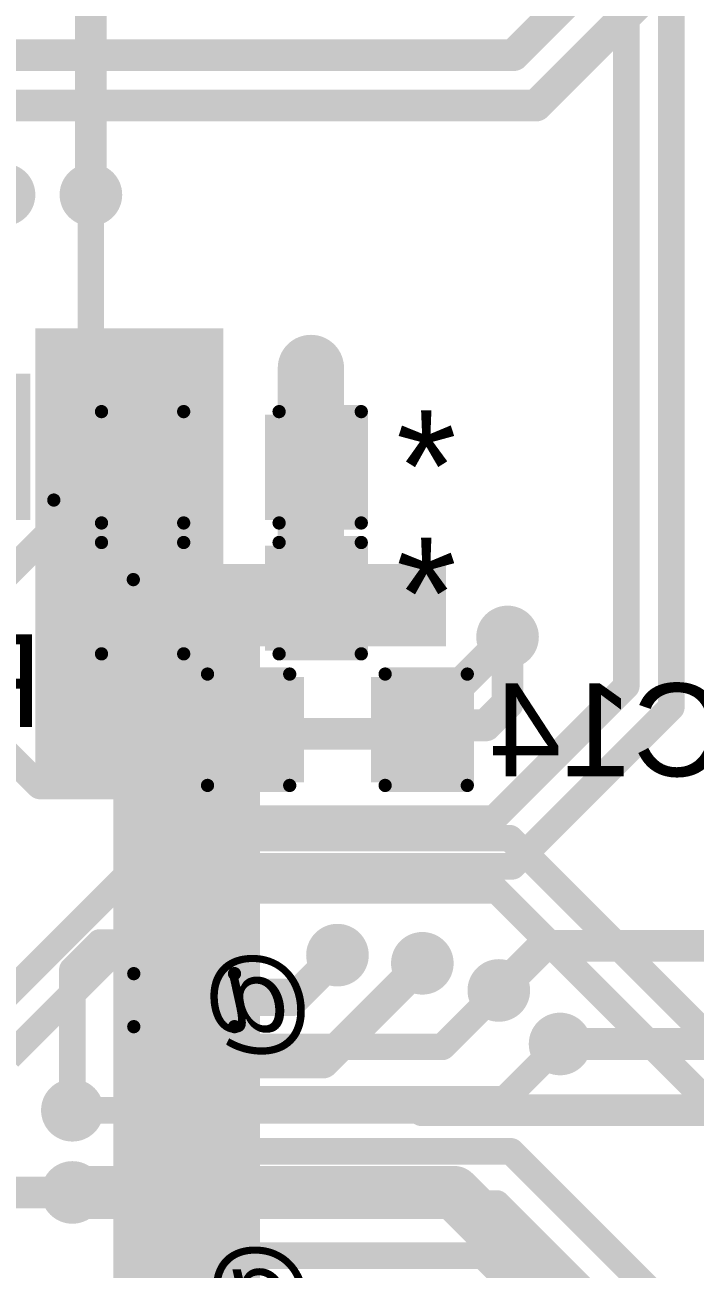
# Model space of a CAD drawing. Header units: millimetres. Extents: x -1.41 to 1.31, y -0.13 to 2.68.
# Drawn here: x 0.2501 to 0.503, y 1.1311 to 1.6004 of the extents above; entities that cross this region are included whole.
import ezdxf

# ---------------------------------------------------------------- set-up
doc = ezdxf.new("R2010")
doc.units = ezdxf.units.MM
doc.header["$MEASUREMENT"] = 0
for name, color, linetype in [('BottomLayer', 5, 'Continuous'), ('BottomOverlay', 54, 'Continuous'), ('BottomPaste', 16, 'Continuous'), ('BottomSolder', 6, 'Continuous'), ('Mechanical2', 216, 'Continuous'), ('TopLayer', 1, 'Continuous'), ('TopOverlay', 2, 'Continuous'), ('TopPaste', 8, 'Continuous'), ('TopSolder', 216, 'Continuous'), ('ViaHoleLayer', 16, 'Continuous')]:
    doc.layers.add(name, color=color, linetype=linetype)
doc.styles.add('Arial', font='', dxfattribs={"height": 0.2})
doc.styles.get('Arial').set_extended_font_data('Arial')

# ---------------------------------------------------------------- blocks, each defined once
blk = doc.blocks.new('LQFP_100_6')
at = {"layer": 'TopLayer'}
for points in [[(0.2815, 0.24213), (0.32874, 0.24213), (0.32874, 0.23031), (0.2815, 0.23031)], [(0.2815, 0.22244), (0.32874, 0.22244), (0.32874, 0.21063), (0.2815, 0.21063)], [(0.2815, 0.20276), (0.32874, 0.20276), (0.32874, 0.19094), (0.2815, 0.19094)], [(0.2815, 0.18307), (0.32874, 0.18307), (0.32874, 0.17126), (0.2815, 0.17126)], [(0.2815, 0.16339), (0.32874, 0.16339), (0.32874, 0.15157), (0.2815, 0.15157)], [(0.2815, 0.1437), (0.32874, 0.1437), (0.32874, 0.13189), (0.2815, 0.13189)], [(0.2815, 0.12402), (0.32874, 0.12402), (0.32874, 0.1122), (0.2815, 0.1122)], [(0.2815, 0.10433), (0.32874, 0.10433), (0.32874, 0.09252), (0.2815, 0.09252)], [(0.2815, 0.08465), (0.32874, 0.08465), (0.32874, 0.07283), (0.2815, 0.07283)], [(0.2815, 0.06496), (0.32874, 0.06496), (0.32874, 0.05315), (0.2815, 0.05315)], [(0.2815, 0.04528), (0.32874, 0.04528), (0.32874, 0.03346), (0.2815, 0.03346)], [(0.2815, 0.02559), (0.32874, 0.02559), (0.32874, 0.01378), (0.2815, 0.01378)], [(0.2815, 0.00591), (0.32874, 0.00591), (0.32874, -0.00591), (0.2815, -0.00591)]]:
    blk.add_hatch(color=1, dxfattribs=at).paths.add_polyline_path(points)
at = {"layer": 'TopPaste'}
for points in [[(0.2815, 0.24213), (0.32874, 0.24213), (0.32874, 0.23031), (0.2815, 0.23031)], [(0.2815, 0.22244), (0.32874, 0.22244), (0.32874, 0.21063), (0.2815, 0.21063)], [(0.2815, 0.20276), (0.32874, 0.20276), (0.32874, 0.19094), (0.2815, 0.19094)], [(0.2815, 0.18307), (0.32874, 0.18307), (0.32874, 0.17126), (0.2815, 0.17126)], [(0.2815, 0.16339), (0.32874, 0.16339), (0.32874, 0.15157), (0.2815, 0.15157)], [(0.2815, 0.1437), (0.32874, 0.1437), (0.32874, 0.13189), (0.2815, 0.13189)], [(0.2815, 0.12402), (0.32874, 0.12402), (0.32874, 0.1122), (0.2815, 0.1122)], [(0.2815, 0.10433), (0.32874, 0.10433), (0.32874, 0.09252), (0.2815, 0.09252)], [(0.2815, 0.08465), (0.32874, 0.08465), (0.32874, 0.07283), (0.2815, 0.07283)], [(0.2815, 0.06496), (0.32874, 0.06496), (0.32874, 0.05315), (0.2815, 0.05315)], [(0.2815, 0.04528), (0.32874, 0.04528), (0.32874, 0.03346), (0.2815, 0.03346)], [(0.2815, 0.02559), (0.32874, 0.02559), (0.32874, 0.01378), (0.2815, 0.01378)], [(0.2815, 0.00591), (0.32874, 0.00591), (0.32874, -0.00591), (0.2815, -0.00591)]]:
    blk.add_hatch(color=8, dxfattribs=at).paths.add_polyline_path(points)
at = {"layer": 'TopSolder'}
for points in [[(0.22631, 0.2775), (0.22631, 0.33274), (0.24613, 0.33274), (0.24613, 0.2775)], [(0.2775, 0.24613), (0.33274, 0.24613), (0.33274, 0.22631), (0.2775, 0.22631)], [(0.2775, 0.22644), (0.33274, 0.22644), (0.33274, 0.20663), (0.2775, 0.20663)], [(0.2775, 0.20676), (0.33274, 0.20676), (0.33274, 0.18694), (0.2775, 0.18694)], [(0.2775, 0.18707), (0.33274, 0.18707), (0.33274, 0.16726), (0.2775, 0.16726)], [(0.2775, 0.16739), (0.33274, 0.16739), (0.33274, 0.14757), (0.2775, 0.14757)], [(0.2775, 0.1477), (0.33274, 0.1477), (0.33274, 0.12789), (0.2775, 0.12789)], [(0.2775, 0.12802), (0.33274, 0.12802), (0.33274, 0.1082), (0.2775, 0.1082)], [(0.2775, 0.10833), (0.33274, 0.10833), (0.33274, 0.08852), (0.2775, 0.08852)], [(0.2775, 0.08865), (0.33274, 0.08865), (0.33274, 0.06883), (0.2775, 0.06883)], [(0.2775, 0.06896), (0.33274, 0.06896), (0.33274, 0.04915), (0.2775, 0.04915)], [(0.2775, 0.04928), (0.33274, 0.04928), (0.33274, 0.02946), (0.2775, 0.02946)], [(0.2775, 0.02959), (0.33274, 0.02959), (0.33274, 0.00978), (0.2775, 0.00978)], [(0.2775, 0.00991), (0.33274, 0.00991), (0.33274, -0.00991), (0.2775, -0.00991)]]:
    blk.add_hatch(color=216, dxfattribs=at).paths.add_polyline_path(points)
at = {"layer": 'TopOverlay', "const_width": 0.005}
blk.add_lwpolyline([(0.255, 0.285), (0.285, 0.255)], dxfattribs=at)
at = {"layer": 'TopOverlay', "const_width": 0.0025}
for points in [[(0.25375, 0.285, 1), (0.25625, 0.285, 1)], [(0.28375, 0.255, 1), (0.28625, 0.255, 1)]]:
    blk.add_lwpolyline(points, format="xyb", close=True, dxfattribs=at)
blk = doc.blocks.new('R___0201_B_45')
at = {"layer": 'BottomLayer'}
for points in [[(-0.01614, 0.00728), (-0.00551, 0.00728), (-0.00551, -0.00728), (-0.01614, -0.00728)], [(0.00551, 0.00728), (0.01614, 0.00728), (0.01614, -0.00728), (0.00551, -0.00728)]]:
    blk.add_hatch(color=5, dxfattribs=at).paths.add_polyline_path(points)
at = {"layer": 'BottomPaste'}
for points in [[(-0.01614, 0.00728), (-0.00551, 0.00728), (-0.00551, -0.00728), (-0.01614, -0.00728)], [(0.00551, 0.00728), (0.01614, 0.00728), (0.01614, -0.00728), (0.00551, -0.00728)]]:
    blk.add_hatch(color=16, dxfattribs=at).paths.add_polyline_path(points)
at = {"layer": 'BottomSolder'}
for points in [[(-0.02014, 0.01128), (-0.00151, 0.01128), (-0.00151, -0.01128), (-0.02014, -0.01128)], [(0.00151, 0.01128), (0.02014, 0.01128), (0.02014, -0.01128), (0.00151, -0.01128)]]:
    blk.add_hatch(color=6, dxfattribs=at).paths.add_polyline_path(points)
at = {"layer": 'BottomOverlay', "const_width": 0.005}
for points in [[(-0.019, 0.01), (0.019, 0.01)], [(-0.019, -0.01), (-0.019, 0.01)], [(0.019, -0.01), (0.019, 0.01)], [(-0.019, -0.01), (0.019, -0.01)]]:
    blk.add_lwpolyline(points, dxfattribs=at)
at = {"layer": 'BottomOverlay', "const_width": 0.0025}
for points in [[(-0.02025, 0.01, 1), (-0.01775, 0.01, 1)], [(-0.02025, 0.01, 1), (-0.01775, 0.01, 1)], [(0.01775, 0.01, 1), (0.02025, 0.01, 1)], [(0.01775, 0.01, 1), (0.02025, 0.01, 1)], [(-0.02025, -0.01, 1), (-0.01775, -0.01, 1)], [(-0.02025, -0.01, 1), (-0.01775, -0.01, 1)], [(0.01775, -0.01, 1), (0.02025, -0.01, 1)], [(0.01775, -0.01, 1), (0.02025, -0.01, 1)]]:
    blk.add_lwpolyline(points, format="xyb", close=True, dxfattribs=at)
blk = doc.blocks.new('C___0603_B_91')
at = {"layer": 'BottomLayer'}
for points in [[(-0.045, -0.0175), (-0.045, 0.0175), (-0.015, 0.0175), (-0.015, -0.0175)], [(0.015, -0.0175), (0.015, 0.0175), (0.045, 0.0175), (0.045, -0.0175)]]:
    blk.add_hatch(color=5, dxfattribs=at).paths.add_polyline_path(points)
at = {"layer": 'BottomPaste'}
for points in [[(-0.045, -0.0175), (-0.045, 0.0175), (-0.015, 0.0175), (-0.015, -0.0175)], [(0.015, -0.0175), (0.015, 0.0175), (0.045, 0.0175), (0.045, -0.0175)]]:
    blk.add_hatch(color=16, dxfattribs=at).paths.add_polyline_path(points)
at = {"layer": 'BottomSolder'}
for points in [[(-0.04736, -0.01986), (-0.04736, 0.01986), (-0.01264, 0.01986), (-0.01264, -0.01986)], [(0.01264, -0.01986), (0.01264, 0.01986), (0.04736, 0.01986), (0.04736, -0.01986)]]:
    blk.add_hatch(color=6, dxfattribs=at).paths.add_polyline_path(points)
at = {"layer": 'BottomOverlay', "const_width": 0.005}
for points in [[(-0.049, 0.021), (-0.018, 0.021)], [(-0.049, -0.021), (-0.049, 0.021)], [(0.018, 0.021), (0.049, 0.021)], [(0.049, -0.021), (0.049, 0.021)], [(-0.049, -0.021), (-0.018, -0.021)], [(0.018, -0.021), (0.049, -0.021)]]:
    blk.add_lwpolyline(points, dxfattribs=at)
at = {"layer": 'BottomOverlay', "const_width": 0.0025}
for points in [[(-0.05025, 0.021, 1), (-0.04775, 0.021, 1)], [(-0.05025, 0.021, 1), (-0.04775, 0.021, 1)], [(-0.01925, 0.021, 1), (-0.01675, 0.021, 1)], [(0.01675, 0.021, 1), (0.01925, 0.021, 1)], [(0.04775, 0.021, 1), (0.05025, 0.021, 1)], [(0.04775, 0.021, 1), (0.05025, 0.021, 1)], [(-0.05025, -0.021, 1), (-0.04775, -0.021, 1)], [(-0.05025, -0.021, 1), (-0.04775, -0.021, 1)], [(-0.01925, -0.021, 1), (-0.01675, -0.021, 1)], [(0.01675, -0.021, 1), (0.01925, -0.021, 1)], [(0.04775, -0.021, 1), (0.05025, -0.021, 1)], [(0.04775, -0.021, 1), (0.05025, -0.021, 1)]]:
    blk.add_lwpolyline(points, format="xyb", close=True, dxfattribs=at)
blk = doc.blocks.new('C__0603_B_95')
at = {"layer": 'BottomLayer'}
for points in [[(-0.045, -0.0175), (-0.045, 0.0175), (-0.015, 0.0175), (-0.015, -0.0175)], [(0.015, -0.0175), (0.015, 0.0175), (0.045, 0.0175), (0.045, -0.0175)]]:
    blk.add_hatch(color=5, dxfattribs=at).paths.add_polyline_path(points)
at = {"layer": 'BottomPaste'}
for points in [[(-0.045, -0.0175), (-0.045, 0.0175), (-0.015, 0.0175), (-0.015, -0.0175)], [(0.015, -0.0175), (0.015, 0.0175), (0.045, 0.0175), (0.045, -0.0175)]]:
    blk.add_hatch(color=16, dxfattribs=at).paths.add_polyline_path(points)
at = {"layer": 'BottomSolder'}
for points in [[(-0.04736, -0.01986), (-0.04736, 0.01986), (-0.01264, 0.01986), (-0.01264, -0.01986)], [(0.01264, -0.01986), (0.01264, 0.01986), (0.04736, 0.01986), (0.04736, -0.01986)]]:
    blk.add_hatch(color=6, dxfattribs=at).paths.add_polyline_path(points)
at = {"layer": 'BottomOverlay', "const_width": 0.005}
for points in [[(-0.049, 0.021), (-0.049, -0.021)], [(-0.018, 0.021), (-0.049, 0.021)], [(0.049, 0.021), (0.018, 0.021)], [(0.049, 0.021), (0.049, -0.021)], [(-0.018, -0.021), (-0.049, -0.021)], [(0.049, -0.021), (0.018, -0.021)]]:
    blk.add_lwpolyline(points, dxfattribs=at)
at = {"layer": 'BottomOverlay', "const_width": 0.0025}
for points in [[(-0.05025, 0.021, 1), (-0.04775, 0.021, 1)], [(-0.05025, 0.021, 1), (-0.04775, 0.021, 1)], [(-0.01925, 0.021, 1), (-0.01675, 0.021, 1)], [(0.01675, 0.021, 1), (0.01925, 0.021, 1)], [(0.04775, 0.021, 1), (0.05025, 0.021, 1)], [(0.04775, 0.021, 1), (0.05025, 0.021, 1)], [(-0.05025, -0.021, 1), (-0.04775, -0.021, 1)], [(-0.05025, -0.021, 1), (-0.04775, -0.021, 1)], [(-0.01925, -0.021, 1), (-0.01675, -0.021, 1)], [(0.01675, -0.021, 1), (0.01925, -0.021, 1)], [(0.04775, -0.021, 1), (0.05025, -0.021, 1)], [(0.04775, -0.021, 1), (0.05025, -0.021, 1)]]:
    blk.add_lwpolyline(points, format="xyb", close=True, dxfattribs=at)
blk = doc.blocks.new('C__0603_B_101')
at = {"layer": 'BottomLayer'}
for points in [[(-0.045, -0.0175), (-0.045, 0.0175), (-0.015, 0.0175), (-0.015, -0.0175)], [(0.015, -0.0175), (0.015, 0.0175), (0.045, 0.0175), (0.045, -0.0175)]]:
    blk.add_hatch(color=5, dxfattribs=at).paths.add_polyline_path(points)
at = {"layer": 'BottomPaste'}
for points in [[(-0.045, -0.0175), (-0.045, 0.0175), (-0.015, 0.0175), (-0.015, -0.0175)], [(0.015, -0.0175), (0.015, 0.0175), (0.045, 0.0175), (0.045, -0.0175)]]:
    blk.add_hatch(color=16, dxfattribs=at).paths.add_polyline_path(points)
at = {"layer": 'BottomSolder'}
for points in [[(-0.04736, -0.01986), (-0.04736, 0.01986), (-0.01264, 0.01986), (-0.01264, -0.01986)], [(0.01264, -0.01986), (0.01264, 0.01986), (0.04736, 0.01986), (0.04736, -0.01986)]]:
    blk.add_hatch(color=6, dxfattribs=at).paths.add_polyline_path(points)
at = {"layer": 'BottomOverlay', "const_width": 0.005}
for points in [[(-0.049, 0.021), (-0.049, -0.021)], [(-0.018, 0.021), (-0.049, 0.021)], [(0.049, 0.021), (0.018, 0.021)], [(0.049, 0.021), (0.049, -0.021)], [(-0.018, -0.021), (-0.049, -0.021)], [(0.049, -0.021), (0.018, -0.021)]]:
    blk.add_lwpolyline(points, dxfattribs=at)
at = {"layer": 'BottomOverlay', "const_width": 0.0025}
for points in [[(-0.05025, 0.021, 1), (-0.04775, 0.021, 1)], [(-0.05025, 0.021, 1), (-0.04775, 0.021, 1)], [(-0.01925, 0.021, 1), (-0.01675, 0.021, 1)], [(0.01675, 0.021, 1), (0.01925, 0.021, 1)], [(0.04775, 0.021, 1), (0.05025, 0.021, 1)], [(0.04775, 0.021, 1), (0.05025, 0.021, 1)], [(-0.05025, -0.021, 1), (-0.04775, -0.021, 1)], [(-0.05025, -0.021, 1), (-0.04775, -0.021, 1)], [(-0.01925, -0.021, 1), (-0.01675, -0.021, 1)], [(0.01675, -0.021, 1), (0.01925, -0.021, 1)], [(0.04775, -0.021, 1), (0.05025, -0.021, 1)], [(0.04775, -0.021, 1), (0.05025, -0.021, 1)]]:
    blk.add_lwpolyline(points, format="xyb", close=True, dxfattribs=at)

msp = doc.modelspace()

# ---------------------------------------------------------------- hatches: boundary and pattern name
at = {"layer": 'BottomLayer'}
h = msp.add_hatch(color=5, dxfattribs=at)
edge = h.paths.add_edge_path()
edge.add_arc((0.24222, 1.53633), 0.01181, 0, 360)
h = msp.add_hatch(color=5, dxfattribs=at)
edge = h.paths.add_edge_path()
edge.add_arc((0.275, 1.53633), 0.01181, 0, 360)
for points in [[(0.254, 1.31653), (0.325, 1.31653), (0.325, 1.486), (0.254, 1.486)], [(0.274, 1.31653), (0.325, 1.31653), (0.325, 1.45553), (0.274, 1.45553)], [(0.314, 1.224), (0.329, 1.224), (0.329, 1.241), (0.314, 1.241)]]:
    msp.add_hatch(color=5, dxfattribs=at).paths.add_polyline_path(points)
h = msp.add_hatch(color=5, dxfattribs=at)
edge = h.paths.add_edge_path()
edge.add_arc((0.302, 1.471), 0.01181, 0, 360)
h = msp.add_hatch(color=5, dxfattribs=at)
edge = h.paths.add_edge_path()
edge.add_arc((0.358, 1.471), 0.01181, 0, 360)
h = msp.add_hatch(color=5, dxfattribs=at)
edge = h.paths.add_edge_path()
edge.add_arc((0.394, 1.38353), 0.01181, 0, 360)
h = msp.add_hatch(color=5, dxfattribs=at)
edge = h.paths.add_edge_path()
edge.add_arc((0.266, 1.382), 0.01181, 0, 360)
h = msp.add_hatch(color=5, dxfattribs=at)
edge = h.paths.add_edge_path()
edge.add_arc((0.43219, 1.36953), 0.01181, 0, 360)
h = msp.add_hatch(color=5, dxfattribs=at)
edge = h.paths.add_edge_path()
edge.add_arc((0.266, 1.33853), 0.01181, 0, 360)
h = msp.add_hatch(color=5, dxfattribs=at)
edge = h.paths.add_edge_path()
edge.add_arc((0.36802, 1.24951), 0.01181, 0, 360)
h = msp.add_hatch(color=5, dxfattribs=at)
edge = h.paths.add_edge_path()
edge.add_arc((0.40004, 1.24643), 0.01181, 0, 360)
h = msp.add_hatch(color=5, dxfattribs=at)
edge = h.paths.add_edge_path()
edge.add_arc((0.42889, 1.23619), 0.01181, 0, 360)
h = msp.add_hatch(color=5, dxfattribs=at)
edge = h.paths.add_edge_path()
edge.add_arc((0.452, 1.216), 0.01181, 0, 360)
h = msp.add_hatch(color=5, dxfattribs=at)
edge = h.paths.add_edge_path()
edge.add_arc((0.268, 1.191), 0.01181, 0, 360)
h = msp.add_hatch(color=5, dxfattribs=at)
edge = h.paths.add_edge_path()
edge.add_arc((0.268, 1.16), 0.01181, 0, 360)
at = {"layer": 'TopLayer'}
h = msp.add_hatch(color=1, dxfattribs=at)
edge = h.paths.add_edge_path()
edge.add_arc((0.24222, 1.53633), 0.01181, 0, 360)
h = msp.add_hatch(color=1, dxfattribs=at)
edge = h.paths.add_edge_path()
edge.add_arc((0.275, 1.53633), 0.01181, 0, 360)
h = msp.add_hatch(color=1, dxfattribs=at)
edge = h.paths.add_edge_path()
edge.add_arc((0.302, 1.471), 0.01181, 0, 360)
h = msp.add_hatch(color=1, dxfattribs=at)
edge = h.paths.add_edge_path()
edge.add_arc((0.358, 1.471), 0.01181, 0, 360)
msp.add_hatch(color=1, dxfattribs=at).paths.add_polyline_path([(0.286, 1.366), (0.409, 1.366), (0.409, 1.397), (0.286, 1.397)])
h = msp.add_hatch(color=1, dxfattribs=at)
edge = h.paths.add_edge_path()
edge.add_arc((0.394, 1.38353), 0.01181, 0, 360)
h = msp.add_hatch(color=1, dxfattribs=at)
edge = h.paths.add_edge_path()
edge.add_arc((0.266, 1.382), 0.01181, 0, 360)
h = msp.add_hatch(color=1, dxfattribs=at)
edge = h.paths.add_edge_path()
edge.add_arc((0.43219, 1.36953), 0.01181, 0, 360)
h = msp.add_hatch(color=1, dxfattribs=at)
edge = h.paths.add_edge_path()
edge.add_arc((0.266, 1.33853), 0.01181, 0, 360)
h = msp.add_hatch(color=1, dxfattribs=at)
edge = h.paths.add_edge_path()
edge.add_arc((0.36802, 1.24951), 0.01181, 0, 360)
h = msp.add_hatch(color=1, dxfattribs=at)
edge = h.paths.add_edge_path()
edge.add_arc((0.40004, 1.24643), 0.01181, 0, 360)
h = msp.add_hatch(color=1, dxfattribs=at)
edge = h.paths.add_edge_path()
edge.add_arc((0.42889, 1.23619), 0.01181, 0, 360)
h = msp.add_hatch(color=1, dxfattribs=at)
edge = h.paths.add_edge_path()
edge.add_arc((0.452, 1.216), 0.01181, 0, 360)
h = msp.add_hatch(color=1, dxfattribs=at)
edge = h.paths.add_edge_path()
edge.add_arc((0.268, 1.191), 0.01181, 0, 360)
h = msp.add_hatch(color=1, dxfattribs=at)
edge = h.paths.add_edge_path()
edge.add_arc((0.268, 1.16), 0.01181, 0, 360)
at = {"layer": 'ViaHoleLayer'}
h = msp.add_hatch(color=16, dxfattribs=at)
edge = h.paths.add_edge_path()
edge.add_arc((0.275, 1.53633), 0.00591, 0, 360)
h = msp.add_hatch(color=16, dxfattribs=at)
edge = h.paths.add_edge_path()
edge.add_arc((0.302, 1.471), 0.00591, 0, 360)
h = msp.add_hatch(color=16, dxfattribs=at)
edge = h.paths.add_edge_path()
edge.add_arc((0.358, 1.471), 0.00591, 0, 360)
h = msp.add_hatch(color=16, dxfattribs=at)
edge = h.paths.add_edge_path()
edge.add_arc((0.394, 1.38353), 0.00591, 0, 360)
h = msp.add_hatch(color=16, dxfattribs=at)
edge = h.paths.add_edge_path()
edge.add_arc((0.266, 1.382), 0.00591, 0, 360)
h = msp.add_hatch(color=16, dxfattribs=at)
edge = h.paths.add_edge_path()
edge.add_arc((0.43219, 1.36953), 0.00591, 0, 360)
h = msp.add_hatch(color=16, dxfattribs=at)
edge = h.paths.add_edge_path()
edge.add_arc((0.266, 1.33853), 0.00591, 0, 360)
h = msp.add_hatch(color=16, dxfattribs=at)
edge = h.paths.add_edge_path()
edge.add_arc((0.36802, 1.24951), 0.00591, 0, 360)
h = msp.add_hatch(color=16, dxfattribs=at)
edge = h.paths.add_edge_path()
edge.add_arc((0.40004, 1.24643), 0.00591, 0, 360)
h = msp.add_hatch(color=16, dxfattribs=at)
edge = h.paths.add_edge_path()
edge.add_arc((0.42889, 1.23619), 0.00591, 0, 360)
h = msp.add_hatch(color=16, dxfattribs=at)
edge = h.paths.add_edge_path()
edge.add_arc((0.452, 1.216), 0.00591, 0, 360)
h = msp.add_hatch(color=16, dxfattribs=at)
edge = h.paths.add_edge_path()
edge.add_arc((0.268, 1.191), 0.00591, 0, 360)
h = msp.add_hatch(color=16, dxfattribs=at)
edge = h.paths.add_edge_path()
edge.add_arc((0.268, 1.16), 0.00591, 0, 360)

# ---------------------------------------------------------------- linework, layer by layer
at = {"layer": 'BottomLayer'}
for points, const_width in [([(0.494, 1.343), (0.494, 2.13472)], 0.01), ([(0.477, 1.351), (0.477, 2.00672)], 0.01), ([(0.275, 1.53633), (0.275, 1.75022)], 0.012), ([(0.302, 1.42953), (0.302, 1.471)], 0.025), ([(0.358, 1.43453), (0.358, 1.471)], 0.025), ([(0.358, 1.43353), (0.359, 1.43453)], 0.025), ([(0.358, 1.38416), (0.358, 1.43353)], 0.025), ([(0.298, 1.42553), (0.302, 1.42953)], 0.025), ([(0.28961, 1.42514), (0.298, 1.43353)], 0.012), ([(0.298, 1.38416), (0.298, 1.42553)], 0.025), ([(0.298, 1.38116), (0.298, 1.38416)], 0.025), ([(0.36163, 1.38353), (0.394, 1.38353)], 0.025), ([(0.43219, 1.3444), (0.43219, 1.36953)], 0.012), ([(0.427, 1.301), (0.477, 1.351)], 0.01), ([(0.42397, 1.33618), (0.43219, 1.3444)], 0.012), ([(0.434, 1.283), (0.494, 1.343)], 0.01), ([(0.398, 1.33453), (0.39965, 1.33618)], 0.012), ([(0.39965, 1.33618), (0.42397, 1.33618)], 0.012), ([(0.227, 1.21804), (0.30996, 1.301)], 0.01), ([(0.30996, 1.301), (0.427, 1.301)], 0.01), ([(0.244, 1.211), (0.316, 1.283)], 0.01), ([(0.316, 1.283), (0.434, 1.283)], 0.01), ([(0.42889, 1.23619), (0.44571, 1.253)], 0.012), ([(0.44571, 1.253), (0.683, 1.253)], 0.012), ([(0.35104, 1.23253), (0.36802, 1.24951)], 0.012), ([(0.3626, 1.209), (0.40004, 1.24643)], 0.012), ([(0.29935, 1.21603), (0.29935, 1.23253)], 0.012), ([(0.321, 1.23253), (0.35104, 1.23253)], 0.012), ([(0.29935, 1.21603), (0.30638, 1.209)], 0.012), ([(0.452, 1.216), (0.66, 1.216)], 0.012), ([(0.30638, 1.209), (0.3626, 1.209)], 0.012), ([(0.4, 1.191), (0.612, 1.191)], 0.012), ([(0.268, 1.191), (0.4, 1.191)], 0.01), ([(0.268, 1.16), (0.412, 1.16)], 0.02), ([(0.412, 1.16), (0.55881, 1.01319)], 0.02)]:
    msp.add_lwpolyline(points, dxfattribs=dict(at, const_width=const_width))
for points, const_width in [([(0.272, 1.53633, 1), (0.278, 1.53633, 1)], 0.006), ([(0.29575, 1.471, 1), (0.30825, 1.471, 1)], 0.0125), ([(0.35175, 1.471, 1), (0.36425, 1.471, 1)], 0.0125), ([(0.35175, 1.43453, 1), (0.36425, 1.43453, 1)], 0.0125), ([(0.35175, 1.43353, 1), (0.36425, 1.43353, 1)], 0.0125), ([(0.35175, 1.43353, 1), (0.36425, 1.43353, 1)], 0.0125), ([(0.35275, 1.43453, 1), (0.36525, 1.43453, 1)], 0.0125), ([(0.29575, 1.42953, 1), (0.30825, 1.42953, 1)], 0.0125), ([(0.29575, 1.42953, 1), (0.30825, 1.42953, 1)], 0.0125), ([(0.29175, 1.42553, 1), (0.30425, 1.42553, 1)], 0.0125), ([(0.29175, 1.42553, 1), (0.30425, 1.42553, 1)], 0.0125), ([(0.295, 1.43353, 1), (0.301, 1.43353, 1)], 0.006), ([(0.28661, 1.42514, 1), (0.29261, 1.42514, 1)], 0.006), ([(0.29175, 1.38416, 1), (0.30425, 1.38416, 1)], 0.0125), ([(0.29175, 1.38416, 1), (0.30425, 1.38416, 1)], 0.0125), ([(0.35175, 1.38416, 1), (0.36425, 1.38416, 1)], 0.0125), ([(0.35538, 1.38353, 1), (0.36788, 1.38353, 1)], 0.0125), ([(0.38775, 1.38353, 1), (0.40025, 1.38353, 1)], 0.0125), ([(0.29175, 1.38116, 1), (0.30425, 1.38116, 1)], 0.0125), ([(0.42919, 1.36953, 1), (0.43519, 1.36953, 1)], 0.006), ([(0.4745, 1.351, 1), (0.4795, 1.351, 1)], 0.005), ([(0.4745, 1.351, 1), (0.4795, 1.351, 1)], 0.005), ([(0.42919, 1.3444, 1), (0.43519, 1.3444, 1)], 0.006), ([(0.42919, 1.3444, 1), (0.43519, 1.3444, 1)], 0.006), ([(0.4915, 1.343, 1), (0.4965, 1.343, 1)], 0.005), ([(0.4915, 1.343, 1), (0.4965, 1.343, 1)], 0.005), ([(0.395, 1.33453, 1), (0.401, 1.33453, 1)], 0.006), ([(0.39665, 1.33618, 1), (0.40265, 1.33618, 1)], 0.006), ([(0.39665, 1.33618, 1), (0.40265, 1.33618, 1)], 0.006), ([(0.42097, 1.33618, 1), (0.42697, 1.33618, 1)], 0.006), ([(0.42097, 1.33618, 1), (0.42697, 1.33618, 1)], 0.006), ([(0.30746, 1.301, 1), (0.31246, 1.301, 1)], 0.005), ([(0.30746, 1.301, 1), (0.31246, 1.301, 1)], 0.005), ([(0.4245, 1.301, 1), (0.4295, 1.301, 1)], 0.005), ([(0.4245, 1.301, 1), (0.4295, 1.301, 1)], 0.005), ([(0.3135, 1.283, 1), (0.3185, 1.283, 1)], 0.005), ([(0.3135, 1.283, 1), (0.3185, 1.283, 1)], 0.005), ([(0.4315, 1.283, 1), (0.4365, 1.283, 1)], 0.005), ([(0.4315, 1.283, 1), (0.4365, 1.283, 1)], 0.005), ([(0.44271, 1.253, 1), (0.44871, 1.253, 1)], 0.006), ([(0.44271, 1.253, 1), (0.44871, 1.253, 1)], 0.006), ([(0.36502, 1.24951, 1), (0.37102, 1.24951, 1)], 0.006), ([(0.39704, 1.24643, 1), (0.40304, 1.24643, 1)], 0.006), ([(0.42589, 1.23619, 1), (0.43189, 1.23619, 1)], 0.006), ([(0.29635, 1.23253, 1), (0.30235, 1.23253, 1)], 0.006), ([(0.318, 1.23253, 1), (0.324, 1.23253, 1)], 0.006), ([(0.34804, 1.23253, 1), (0.35404, 1.23253, 1)], 0.006), ([(0.34804, 1.23253, 1), (0.35404, 1.23253, 1)], 0.006), ([(0.29635, 1.21603, 1), (0.30235, 1.21603, 1)], 0.006), ([(0.29635, 1.21603, 1), (0.30235, 1.21603, 1)], 0.006), ([(0.449, 1.216, 1), (0.455, 1.216, 1)], 0.006), ([(0.30338, 1.209, 1), (0.30938, 1.209, 1)], 0.006), ([(0.30338, 1.209, 1), (0.30938, 1.209, 1)], 0.006), ([(0.3596, 1.209, 1), (0.3656, 1.209, 1)], 0.006), ([(0.3596, 1.209, 1), (0.3656, 1.209, 1)], 0.006), ([(0.397, 1.191, 1), (0.403, 1.191, 1)], 0.006), ([(0.2655, 1.191, 1), (0.2705, 1.191, 1)], 0.005), ([(0.3975, 1.191, 1), (0.4025, 1.191, 1)], 0.005), ([(0.263, 1.16, 1), (0.273, 1.16, 1)], 0.01), ([(0.407, 1.16, 1), (0.417, 1.16, 1)], 0.01), ([(0.407, 1.16, 1), (0.417, 1.16, 1)], 0.01)]:
    msp.add_lwpolyline(points, format="xyb", close=True, dxfattribs=dict(at, const_width=const_width))
at = {"layer": 'Mechanical2', "const_width": 0.015}
msp.add_lwpolyline([(1.30453, 0.77794, -5.376897), (1.30384, 1.78291)], format="xyb", dxfattribs=at)
at = {"layer": 'TopLayer'}
for points, const_width in [([(0.4345, 1.589), (0.471, 1.6255)], 0.012), ([(0.443, 1.57), (0.49, 1.617)], 0.012), ([(-0.036, 1.589), (0.4345, 1.589)], 0.012), ([(-0.02813, 1.57), (0.443, 1.57)], 0.012), ([(0.275, 1.42467), (0.275, 1.53633)], 0.01), ([(0.24054, 1.39021), (0.275, 1.42467)], 0.01), ([(0.36238, 1.37238), (0.37053, 1.38053)], 0.01), ([(0.37053, 1.38053), (0.394, 1.38053)], 0.01), ([(0.31112, 1.37238), (0.36238, 1.37238)], 0.01), ([(0.39567, 1.33301), (0.43219, 1.36953)], 0.012), ([(0.266, 1.33853), (0.28017, 1.35269)], 0.012), ([(0.28017, 1.35269), (0.31112, 1.35269)], 0.012), ([(0.31112, 1.33301), (0.39567, 1.33301)], 0.012), ([(0.24054, 1.32846), (0.25568, 1.31332)], 0.01), ([(0.25568, 1.31332), (0.31112, 1.31332)], 0.01), ([(0.31112, 1.29364), (0.43304, 1.29364)], 0.01), ([(0.43304, 1.29364), (0.56279, 1.16388)], 0.01), ([(0.31112, 1.27395), (0.42805, 1.27395)], 0.01), ([(0.42805, 1.27395), (0.524, 1.178)], 0.01), ([(0.268, 1.244), (0.27827, 1.25427)], 0.01), ([(0.27827, 1.25427), (0.31112, 1.25427)], 0.01), ([(0.3531, 1.23458), (0.36802, 1.24951)], 0.012), ([(0.268, 1.191), (0.268, 1.244)], 0.01), ([(0.31112, 1.23458), (0.3531, 1.23458)], 0.012), ([(0.40761, 1.2149), (0.42889, 1.23619)], 0.01), ([(0.43119, 1.19519), (0.452, 1.216)], 0.01), ([(0.31112, 1.2149), (0.40761, 1.2149)], 0.01), ([(0.31112, 1.19521), (0.31114, 1.19519)], 0.01), ([(0.31114, 1.19519), (0.43119, 1.19519)], 0.01), ([(0.31112, 1.17553), (0.43347, 1.17553)], 0.01), ([(0.43347, 1.17553), (0.54, 1.069)], 0.01), ([(0.23, 1.16), (0.268, 1.16)], 0.012), ([(0.31112, 1.15584), (0.42816, 1.15584)], 0.01), ([(0.42816, 1.15584), (0.522, 1.062)], 0.01), ([(0.31112, 1.13616), (0.42284, 1.13616)], 0.01), ([(0.42284, 1.13616), (0.505, 1.054)], 0.01)]:
    msp.add_lwpolyline(points, dxfattribs=dict(at, const_width=const_width))
for points, const_width in [([(0.4315, 1.589, 1), (0.4375, 1.589, 1)], 0.006), ([(0.4315, 1.589, 1), (0.4375, 1.589, 1)], 0.006), ([(0.44, 1.57, 1), (0.446, 1.57, 1)], 0.006), ([(0.44, 1.57, 1), (0.446, 1.57, 1)], 0.006), ([(0.2725, 1.53633, 1), (0.2775, 1.53633, 1)], 0.005), ([(0.2725, 1.42467, 1), (0.2775, 1.42467, 1)], 0.005), ([(0.2725, 1.42467, 1), (0.2775, 1.42467, 1)], 0.005), ([(0.36803, 1.38053, 1), (0.37303, 1.38053, 1)], 0.005), ([(0.36803, 1.38053, 1), (0.37303, 1.38053, 1)], 0.005), ([(0.3915, 1.38053, 1), (0.3965, 1.38053, 1)], 0.005), ([(0.30862, 1.37238, 1), (0.31362, 1.37238, 1)], 0.005), ([(0.35988, 1.37238, 1), (0.36488, 1.37238, 1)], 0.005), ([(0.35988, 1.37238, 1), (0.36488, 1.37238, 1)], 0.005), ([(0.42919, 1.36953, 1), (0.43519, 1.36953, 1)], 0.006), ([(0.27717, 1.35269, 1), (0.28317, 1.35269, 1)], 0.006), ([(0.27717, 1.35269, 1), (0.28317, 1.35269, 1)], 0.006), ([(0.30812, 1.35269, 1), (0.31412, 1.35269, 1)], 0.006), ([(0.263, 1.33853, 1), (0.269, 1.33853, 1)], 0.006), ([(0.30812, 1.33301, 1), (0.31412, 1.33301, 1)], 0.006), ([(0.39267, 1.33301, 1), (0.39867, 1.33301, 1)], 0.006), ([(0.39267, 1.33301, 1), (0.39867, 1.33301, 1)], 0.006), ([(0.25318, 1.31332, 1), (0.25818, 1.31332, 1)], 0.005), ([(0.25318, 1.31332, 1), (0.25818, 1.31332, 1)], 0.005), ([(0.30862, 1.31332, 1), (0.31362, 1.31332, 1)], 0.005), ([(0.30862, 1.29364, 1), (0.31362, 1.29364, 1)], 0.005), ([(0.43054, 1.29364, 1), (0.43554, 1.29364, 1)], 0.005), ([(0.43054, 1.29364, 1), (0.43554, 1.29364, 1)], 0.005), ([(0.30862, 1.27395, 1), (0.31362, 1.27395, 1)], 0.005), ([(0.42555, 1.27395, 1), (0.43055, 1.27395, 1)], 0.005), ([(0.42555, 1.27395, 1), (0.43055, 1.27395, 1)], 0.005), ([(0.27577, 1.25427, 1), (0.28077, 1.25427, 1)], 0.005), ([(0.27577, 1.25427, 1), (0.28077, 1.25427, 1)], 0.005), ([(0.30862, 1.25427, 1), (0.31362, 1.25427, 1)], 0.005), ([(0.36502, 1.24951, 1), (0.37102, 1.24951, 1)], 0.006), ([(0.2655, 1.244, 1), (0.2705, 1.244, 1)], 0.005), ([(0.2655, 1.244, 1), (0.2705, 1.244, 1)], 0.005), ([(0.30812, 1.23458, 1), (0.31412, 1.23458, 1)], 0.006), ([(0.3501, 1.23458, 1), (0.3561, 1.23458, 1)], 0.006), ([(0.3501, 1.23458, 1), (0.3561, 1.23458, 1)], 0.006), ([(0.42639, 1.23619, 1), (0.43139, 1.23619, 1)], 0.005), ([(0.4495, 1.216, 1), (0.4545, 1.216, 1)], 0.005), ([(0.30862, 1.2149, 1), (0.31362, 1.2149, 1)], 0.005), ([(0.40511, 1.2149, 1), (0.41011, 1.2149, 1)], 0.005), ([(0.40511, 1.2149, 1), (0.41011, 1.2149, 1)], 0.005), ([(0.30862, 1.19521, 1), (0.31362, 1.19521, 1)], 0.005), ([(0.30864, 1.19519, 1), (0.31364, 1.19519, 1)], 0.005), ([(0.30864, 1.19519, 1), (0.31364, 1.19519, 1)], 0.005), ([(0.42869, 1.19519, 1), (0.43369, 1.19519, 1)], 0.005), ([(0.42869, 1.19519, 1), (0.43369, 1.19519, 1)], 0.005), ([(0.2655, 1.191, 1), (0.2705, 1.191, 1)], 0.005), ([(0.30862, 1.17553, 1), (0.31362, 1.17553, 1)], 0.005), ([(0.43097, 1.17553, 1), (0.43597, 1.17553, 1)], 0.005), ([(0.43097, 1.17553, 1), (0.43597, 1.17553, 1)], 0.005), ([(0.265, 1.16, 1), (0.271, 1.16, 1)], 0.006), ([(0.30862, 1.15584, 1), (0.31362, 1.15584, 1)], 0.005), ([(0.42566, 1.15584, 1), (0.43066, 1.15584, 1)], 0.005), ([(0.42566, 1.15584, 1), (0.43066, 1.15584, 1)], 0.005), ([(0.30862, 1.13616, 1), (0.31362, 1.13616, 1)], 0.005), ([(0.42034, 1.13616, 1), (0.42534, 1.13616, 1)], 0.005), ([(0.42034, 1.13616, 1), (0.42534, 1.13616, 1)], 0.005)]:
    msp.add_lwpolyline(points, format="xyb", close=True, dxfattribs=dict(at, const_width=const_width))

# ---------------------------------------------------------------- block references
for name, p in [('LQFP_100_6', (0.006, 1.13616)), ('C___0603_B_91', (0.368, 1.33453)), ('R___0201_B_45', (0.31017, 1.23253))]:
    msp.add_blockref(name, p)
at = {"rotation": 180}
for name, p in [('C__0603_B_101', (0.328, 1.43353)), ('C__0603_B_95', (0.328, 1.38416))]:
    msp.add_blockref(name, p, dxfattribs=at)

# ---------------------------------------------------------------- texts
at = {"layer": 'BottomOverlay', "style": 'Arial', "text_generation_flag": 2}
for s, height, p in [('*', 0.042, (0.413, 1.413)), ('*', 0.042, (0.413, 1.365)), ('@', 0.03, (0.359, 1.218)), ('@', 0.03, (0.36, 1.108))]:
    msp.add_text(s, height=height, rotation=360, dxfattribs=at).set_placement(p)
for s, p in [('Rx1', (0.25682, 1.33551)), ('C14', (0.515, 1.317))]:
    msp.add_text(s, height=0.035, dxfattribs=at).set_placement(p)

doc.saveas('drawing.dxf')
